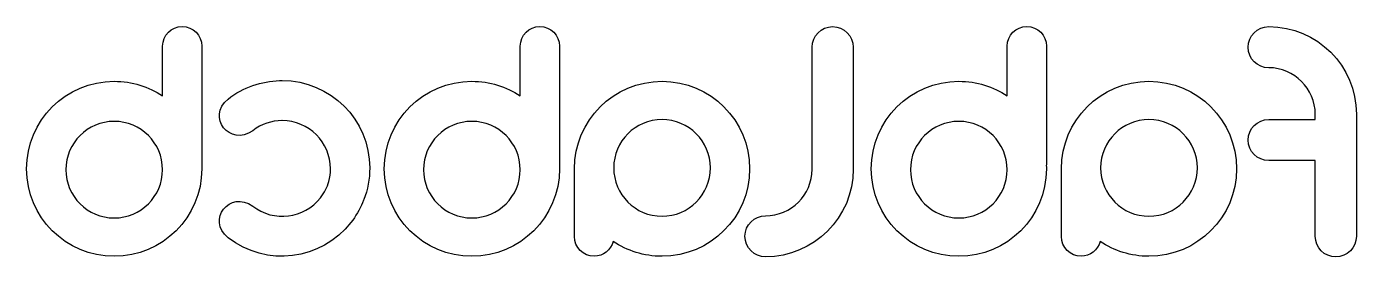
# Model space of a CAD drawing. Extents: x 1 to 280, y 230 to 280.
import ezdxf

# ---------------------------------------------------------------- set-up
doc = ezdxf.new("R2010")
doc.units = 0
doc.layers.add('Layer_1', color=7, linetype='CONTINUOUS')

msp = doc.modelspace()

# ---------------------------------------------------------------- linework, layer by layer
at = {"layer": 'Layer_1', "color": 7}
for points in [[(33.479911, 280.357539)], [(108.68113, 280.357539)], [(170.238513, 280.3389)], [(261.923305, 280.338842)], [(19.185887, 260.406511)], [(94.387091, 260.406511)], [(134.36315, 260.774836)], [(196.769645, 260.406511)], [(236.745138, 260.774836)]]:
    msp.add_lwpolyline(points, close=True, dxfattribs=at)
for points in [[(211.063177, 280.357539), (211.063073, 280.357539)], [(29.363982, 265.768664), (29.363982, 276.241019)], [(37.59639, 276.241019), (37.59639, 251.436257)], [(104.565201, 265.768664), (104.565201, 276.241019)], [(112.797609, 276.241019), (112.797609, 251.436257)], [(165.915241, 250.322816), (165.915241, 276.010536)], [(174.567437, 276.010538), (174.567437, 250.322816)], [(206.947204, 265.768664), (206.947204, 276.241019)], [(215.179597, 276.241019), (215.179597, 251.436257)], [(54.49907, 269.010667), (54.498594, 269.010699)], [(134.362555, 268.846311), (134.36315, 268.846311)], [(236.744543, 268.846311), (236.745138, 268.846311)], [(261.923305, 260.799125), (271.705339, 260.803588), (271.705339, 261.904604)], [(280.35755, 261.904664), (280.35755, 236.216376)], [(271.705339, 236.216376), (271.705339, 252.149744), (261.923305, 252.149744)], [(115.943037, 236.157059), (115.943037, 249.61046)], [(218.325025, 236.157059), (218.325025, 249.61046)]]:
    msp.add_lwpolyline(points, dxfattribs=at)
for points in [[(29.363982, 276.241019), (29.363952, 278.514409), (31.206801, 280.357539), (33.479911, 280.357539)], [(33.479881, 280.357539), (35.753556, 280.357539), (37.59639, 278.514121), (37.59639, 276.241019)], [(104.565201, 276.241019), (104.565172, 278.514409), (106.40802, 280.357539), (108.68113, 280.357539)], [(108.681085, 280.357539), (110.95476, 280.357539), (112.797609, 278.514121), (112.797609, 276.241019)], [(165.915241, 276.010536), (165.915241, 278.396149), (167.852895, 280.338898), (170.238513, 280.3389)], [(170.238513, 280.3389), (172.626436, 280.3389), (174.567437, 278.396151), (174.567437, 276.010538)], [(206.947204, 276.241019), (206.947219, 278.514409), (208.789785, 280.357539), (211.063177, 280.357539)], [(211.063073, 280.357539), (213.336465, 280.357539), (215.179597, 278.514121), (215.179597, 276.241019)], [(257.597207, 276.012739), (257.597207, 278.400667), (259.535382, 280.338842), (261.923305, 280.338842)], [(261.923305, 280.3389), (272.088487, 280.3389), (280.35755, 272.072443), (280.35755, 261.904664)], [(261.923305, 271.68946), (259.535382, 271.68946), (257.597207, 273.627125), (257.597207, 276.012739)], [(271.705339, 261.904604), (271.705339, 267.298845), (267.317267, 271.68946), (261.923305, 271.68946)], [(0.765254, 250.418848), (0.765254, 260.590972), (9.013817, 268.839529), (19.185947, 268.839529)], [(19.185947, 268.839529), (22.950339, 268.839529), (26.448642, 267.707294), (29.363982, 265.768664)], [(43.117781, 265.094129), (46.345637, 267.608761), (50.146909, 268.875766), (53.944891, 268.972822)], [(53.944891, 268.972822), (54.123434, 268.992979), (54.30818, 269.006338), (54.49907, 269.010667)], [(54.498594, 269.010699), (64.671006, 269.010699), (72.909662, 260.762143), (72.909662, 250.59002)], [(75.966488, 250.418848), (75.966488, 260.590972), (84.215036, 268.839529), (94.387166, 268.839529)], [(94.387166, 268.839529), (98.151573, 268.839529), (101.649861, 267.707294), (104.565201, 265.768664)], [(115.950922, 250.434667), (115.950922, 260.606787), (124.190157, 268.846311), (134.362555, 268.846311)], [(134.36315, 268.846311), (144.53528, 268.846311), (152.783828, 260.606787), (152.783828, 250.434667)], [(178.349056, 250.418848), (178.349056, 260.590972), (186.597321, 268.839529), (196.769734, 268.839529)], [(196.769734, 268.839529), (200.534037, 268.839529), (204.031864, 267.707294), (206.947204, 265.768664)], [(218.332909, 250.434667), (218.332909, 260.606787), (226.572428, 268.846311), (236.744543, 268.846311)], [(236.745138, 268.846311), (246.91755, 268.846311), (255.165831, 260.606787), (255.165831, 250.434667)], [(48.30028, 258.441714), (43.510926, 254.998876), (38.50816, 261.33185), (43.117781, 265.094129)], [(19.185887, 260.406511), (13.573856, 260.406511), (9.017447, 255.850401), (9.017447, 250.238077)], [(29.345283, 250.238077), (29.345283, 255.850111), (24.798216, 260.406511), (19.185887, 260.406511)], [(54.436367, 260.582736), (52.286729, 260.56246), (50.126752, 259.864597), (48.30028, 258.441714)], [(54.498995, 260.577679), (54.477425, 260.578546), (54.45764, 260.581695), (54.436367, 260.582736)], [(64.658391, 250.409243), (64.658391, 256.021278), (60.111324, 260.577679), (54.498995, 260.577679)], [(94.387091, 260.406511), (88.775061, 260.406511), (84.218666, 255.850401), (84.218666, 250.238077)], [(104.546487, 250.238077), (104.546487, 255.850111), (99.99942, 260.406511), (94.387091, 260.406511)], [(134.36315, 260.774836), (128.750836, 260.774836), (124.203754, 256.227763), (124.203754, 250.61544)], [(144.53159, 250.61544), (144.53159, 256.227763), (139.975196, 260.774836), (134.36315, 260.774836)], [(196.769645, 260.406511), (191.157316, 260.406511), (186.601219, 255.850401), (186.601219, 250.238077)], [(206.92904, 250.238077), (206.92904, 255.850111), (202.381675, 260.406511), (196.769645, 260.406511)], [(236.745138, 260.774836), (231.133107, 260.774836), (226.585757, 256.227763), (226.585757, 250.61544)], [(246.913578, 250.61544), (246.913578, 256.227763), (242.357466, 260.774836), (236.745138, 260.774836)], [(257.597207, 256.477541), (257.597207, 258.860841), (259.535382, 260.799125), (261.923305, 260.799125)], [(261.923305, 252.149744), (259.535382, 252.149744), (257.597207, 254.089903), (257.597207, 256.477541)], [(19.185947, 232.007207), (9.013817, 232.007207), (0.765254, 240.24644), (0.765254, 250.418848)], [(9.017447, 250.238077), (9.017447, 244.625753), (13.573856, 240.078683), (19.185887, 240.078683)], [(19.185887, 240.078683), (24.798216, 240.078683), (29.345283, 244.625753), (29.345283, 250.238077)], [(37.59758, 250.418848), (37.59758, 240.24644), (29.358344, 232.007207), (19.185947, 232.007207)], [(37.59639, 251.436257), (37.59639, 251.328108), (37.587464, 251.222003), (37.580026, 251.115953)], [(37.580026, 251.115953), (37.588952, 250.884292), (37.59758, 250.652618), (37.59758, 250.418848)], [(64.309279, 247.767147), (64.535589, 248.60986), (64.658391, 249.494929), (64.658391, 250.409243)], [(72.909662, 250.59002), (72.909662, 248.25161), (72.470073, 246.017691), (71.675899, 243.960203)], [(94.387166, 232.007207), (84.215036, 232.007207), (75.966488, 240.24644), (75.966488, 250.418848)], [(84.218666, 250.238077), (84.218666, 244.625753), (88.775061, 240.078683), (94.387091, 240.078683)], [(94.387091, 240.078683), (99.99942, 240.078683), (104.546487, 244.625753), (104.546487, 250.238077)], [(112.798799, 250.418848), (112.798799, 240.24644), (104.559578, 232.007207), (94.387166, 232.007207)], [(112.797609, 251.436257), (112.797609, 251.328108), (112.788683, 251.222003), (112.781245, 251.115953)], [(112.781245, 251.115953), (112.790171, 250.884292), (112.798799, 250.652618), (112.798799, 250.418848)], [(115.943037, 249.61046), (115.943037, 249.741458), (115.950475, 249.870665), (115.962822, 249.998556)], [(115.962822, 249.998556), (115.959847, 250.144074), (115.950922, 250.288331), (115.950922, 250.434667)], [(124.203754, 250.61544), (124.203754, 245.003405), (128.750836, 240.447007), (134.36315, 240.447007)], [(134.36315, 240.447007), (139.975196, 240.447007), (144.53159, 245.003405), (144.53159, 250.61544)], [(152.783828, 250.434667), (152.783828, 240.262547), (144.53528, 232.013988), (134.36315, 232.013988)], [(174.567437, 250.322816), (174.567437, 240.155034), (166.298107, 231.88858), (156.132642, 231.88858)], [(156.132642, 240.537958), (161.526887, 240.537958), (165.915241, 244.928575), (165.915241, 250.322816)], [(196.769734, 232.007207), (186.597321, 232.007207), (178.349056, 240.24644), (178.349056, 250.418848)], [(186.601219, 250.238077), (186.601219, 244.625753), (191.157316, 240.078683), (196.769645, 240.078683)], [(196.769645, 240.078683), (202.381675, 240.078683), (206.92904, 244.625753), (206.92904, 250.238077)], [(215.181382, 250.418848), (215.181382, 240.24644), (206.941849, 232.007207), (196.769734, 232.007207)], [(215.179597, 251.436257), (215.179597, 251.326963), (215.172159, 251.219706), (215.163828, 251.112563)], [(215.163828, 251.112563), (215.172754, 250.882022), (215.181382, 250.651477), (215.181382, 250.418848)], [(218.325025, 249.61046), (218.325025, 249.741458), (218.332463, 249.870665), (218.34481, 249.998556)], [(218.34481, 249.998556), (218.341835, 250.144074), (218.332909, 250.288331), (218.332909, 250.434667)], [(226.585757, 250.61544), (226.585757, 245.003405), (231.133107, 240.447007), (236.745138, 240.447007)], [(236.745138, 240.447007), (242.357466, 240.447007), (246.913578, 245.003405), (246.913578, 250.61544)], [(255.165831, 250.434667), (255.165831, 240.262547), (246.91755, 232.013988), (236.745138, 232.013988)], [(62.563705, 244.343774), (63.383466, 245.396059), (63.960584, 246.559694), (64.309279, 247.767147)], [(43.117707, 235.913577), (38.508085, 239.675856), (43.510852, 246.008833), (48.300206, 242.565992)], [(48.300206, 242.565992), (52.727611, 239.116886), (59.114775, 239.916606), (62.563705, 244.343774)], [(71.403459, 243.288517), (70.788705, 241.834426), (69.979104, 240.434627), (68.962457, 239.129626)], [(71.672924, 243.951724), (71.586791, 243.728773), (71.497966, 243.507167), (71.403459, 243.288517)], [(71.675899, 243.960203), (71.674739, 243.957377), (71.672924, 243.95455), (71.672924, 243.951724)], [(151.807094, 236.214682), (151.807094, 238.599716), (153.744719, 240.537958), (156.132642, 240.537958)], [(68.962457, 239.129626), (62.711082, 231.10514), (51.142416, 229.662023), (43.117707, 235.913577)], [(120.085549, 232.013988), (117.7974, 232.013988), (115.943037, 233.869206), (115.943037, 236.157059)], [(124.098119, 235.141345), (123.644577, 233.345372), (122.022341, 232.013988), (120.085549, 232.013988)], [(134.36315, 232.013988), (130.561419, 232.013988), (127.030641, 233.167265), (124.098119, 235.141345)], [(156.132642, 231.88858), (153.744719, 231.88858), (151.807094, 233.826466), (151.807094, 236.214682)], [(222.467537, 232.013988), (220.179388, 232.013988), (218.325025, 233.869206), (218.325025, 236.157059)], [(226.480107, 235.141345), (226.026625, 233.345372), (224.404581, 232.013988), (222.467537, 232.013988)], [(236.745138, 232.013988), (232.943511, 232.013988), (229.412643, 233.167265), (226.480107, 235.141345)], [(276.029191, 231.888016), (273.643573, 231.888016), (271.705339, 233.830763), (271.705339, 236.216376)], [(280.35755, 236.216376), (280.35755, 233.830763), (278.417114, 231.888016), (276.029191, 231.888016)]]:
    msp.add_open_spline(points, degree=3, dxfattribs=at)

doc.saveas('drawing.dxf')
